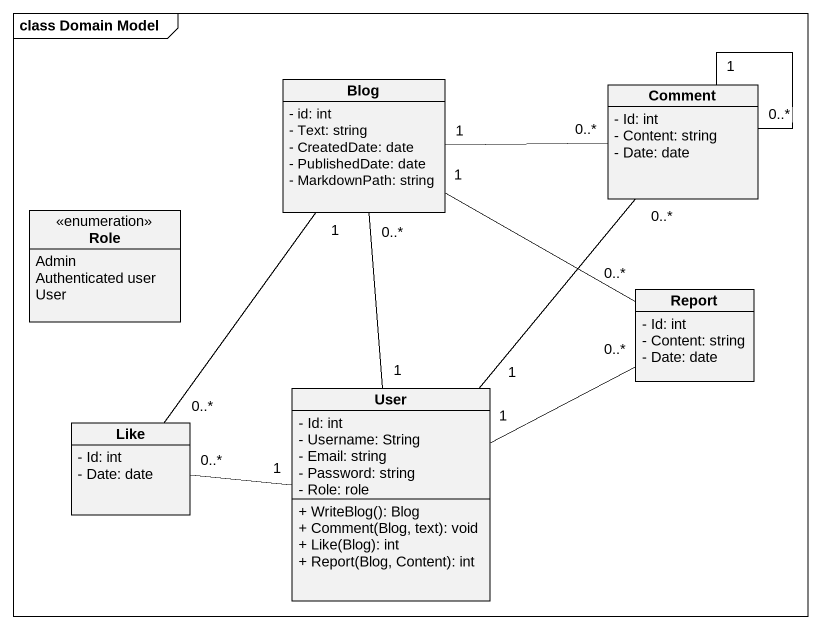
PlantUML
@startuml
mainframe class Domain Model
hide circle
hide empty members
skinparam classAttributeIconSize 0
class Blog {
  - id: int
  - Text: string
  - CreatedDate: date
  - PublishedDate: date
  - MarkdownPath: string
}
class Comment {
  - Id: int
  - Content: string
  - Date: date
}
enum Role {
  Admin
  Authenticated user
  User
}
class Report {
  - Id: int
  - Content: string
  - Date: date
}
class User {
  - Id: int
  - Username: String
  - Email: string
  - Password: string
  - Role: role
  + WriteBlog(): Blog
  + Comment(Blog, text): void
  + Like(Blog): int
  + Report(Blog, Content): int
}
class Like {
  - Id: int
  - Date: date
}
Blog "1" -right- "0..*" Comment
Blog "1" -right- "0..*" Report
Comment "0..*" -- "1" Comment
User "1" -up- "0..*" Blog
User "1" -up- "0..*" Comment
User "1" -right- "0..*" Report
Like "0..*" -up- "1" Blog
Like "0..*" -right- "1" User
@enduml
